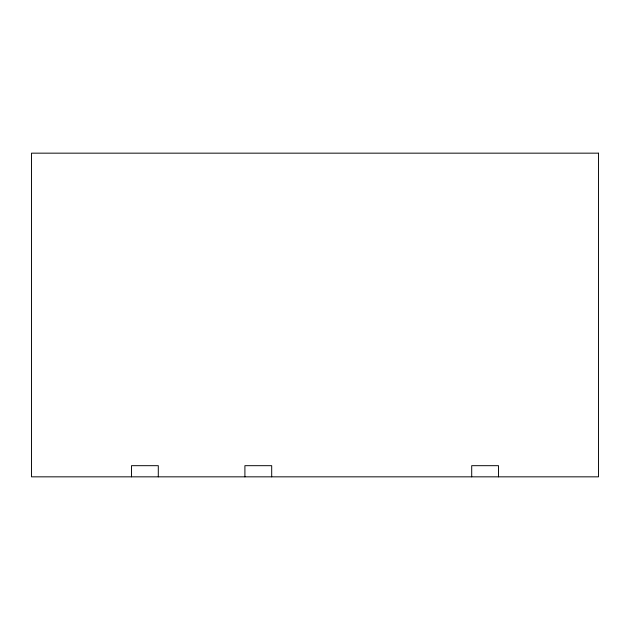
<?xml version="1.0" encoding="UTF-8"?>
<svg xmlns="http://www.w3.org/2000/svg" width="630" height="630" viewBox="0 0 630 630"><rect width="100%" height="100%" fill="white"/><g stroke="black" fill="none" stroke-linecap="round" stroke-linejoin="round"><path stroke-width="0.94" d="M498.495 476.839L498.495 465.68L471.705 465.68L471.705 476.839M271.695 476.839L271.695 465.68L244.905 465.68L244.905 476.839M158.295 476.839L158.295 465.68L131.505 465.68L131.505 476.839M598.5 153.161L31.5 153.161L31.5 476.839L598.5 476.839L598.5 153.161"/></g></svg>
